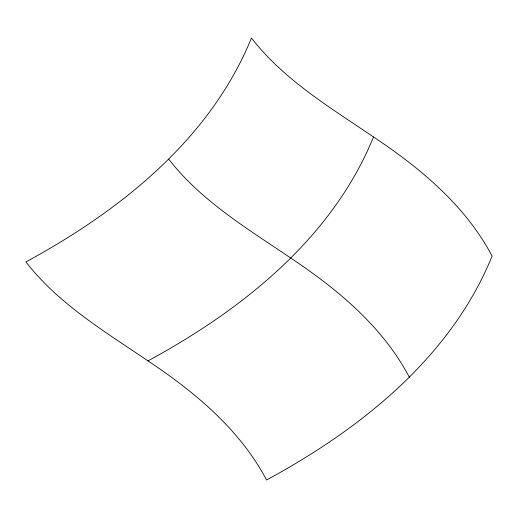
<?xml version="1.0" encoding="UTF-8"?>
<svg xmlns="http://www.w3.org/2000/svg" width="518" height="518" viewBox="0 0 518 518"><rect width="100%" height="100%" fill="white"/><g stroke="black" fill="none" stroke-linecap="round" stroke-linejoin="round"><path stroke-width="0.78" d="M373.51 136.959C332.174 238.468 241.848 309.997 147.96 360.878C104.694 331.442 58.417 303.898 25.9 261.914C119.787 211.04 210.114 139.504 251.45 38.002C283.968 79.986 330.244 107.53 373.51 136.959C420.351 168.188 465.397 205.497 492.1 256.086C450.764 357.595 360.437 429.124 266.55 479.998C239.853 429.409 194.807 392.1 147.96 360.878M168.693 159.104C201.211 201.088 247.494 228.632 290.753 258.061C337.6 289.29 382.647 326.599 409.35 377.188"/></g></svg>
